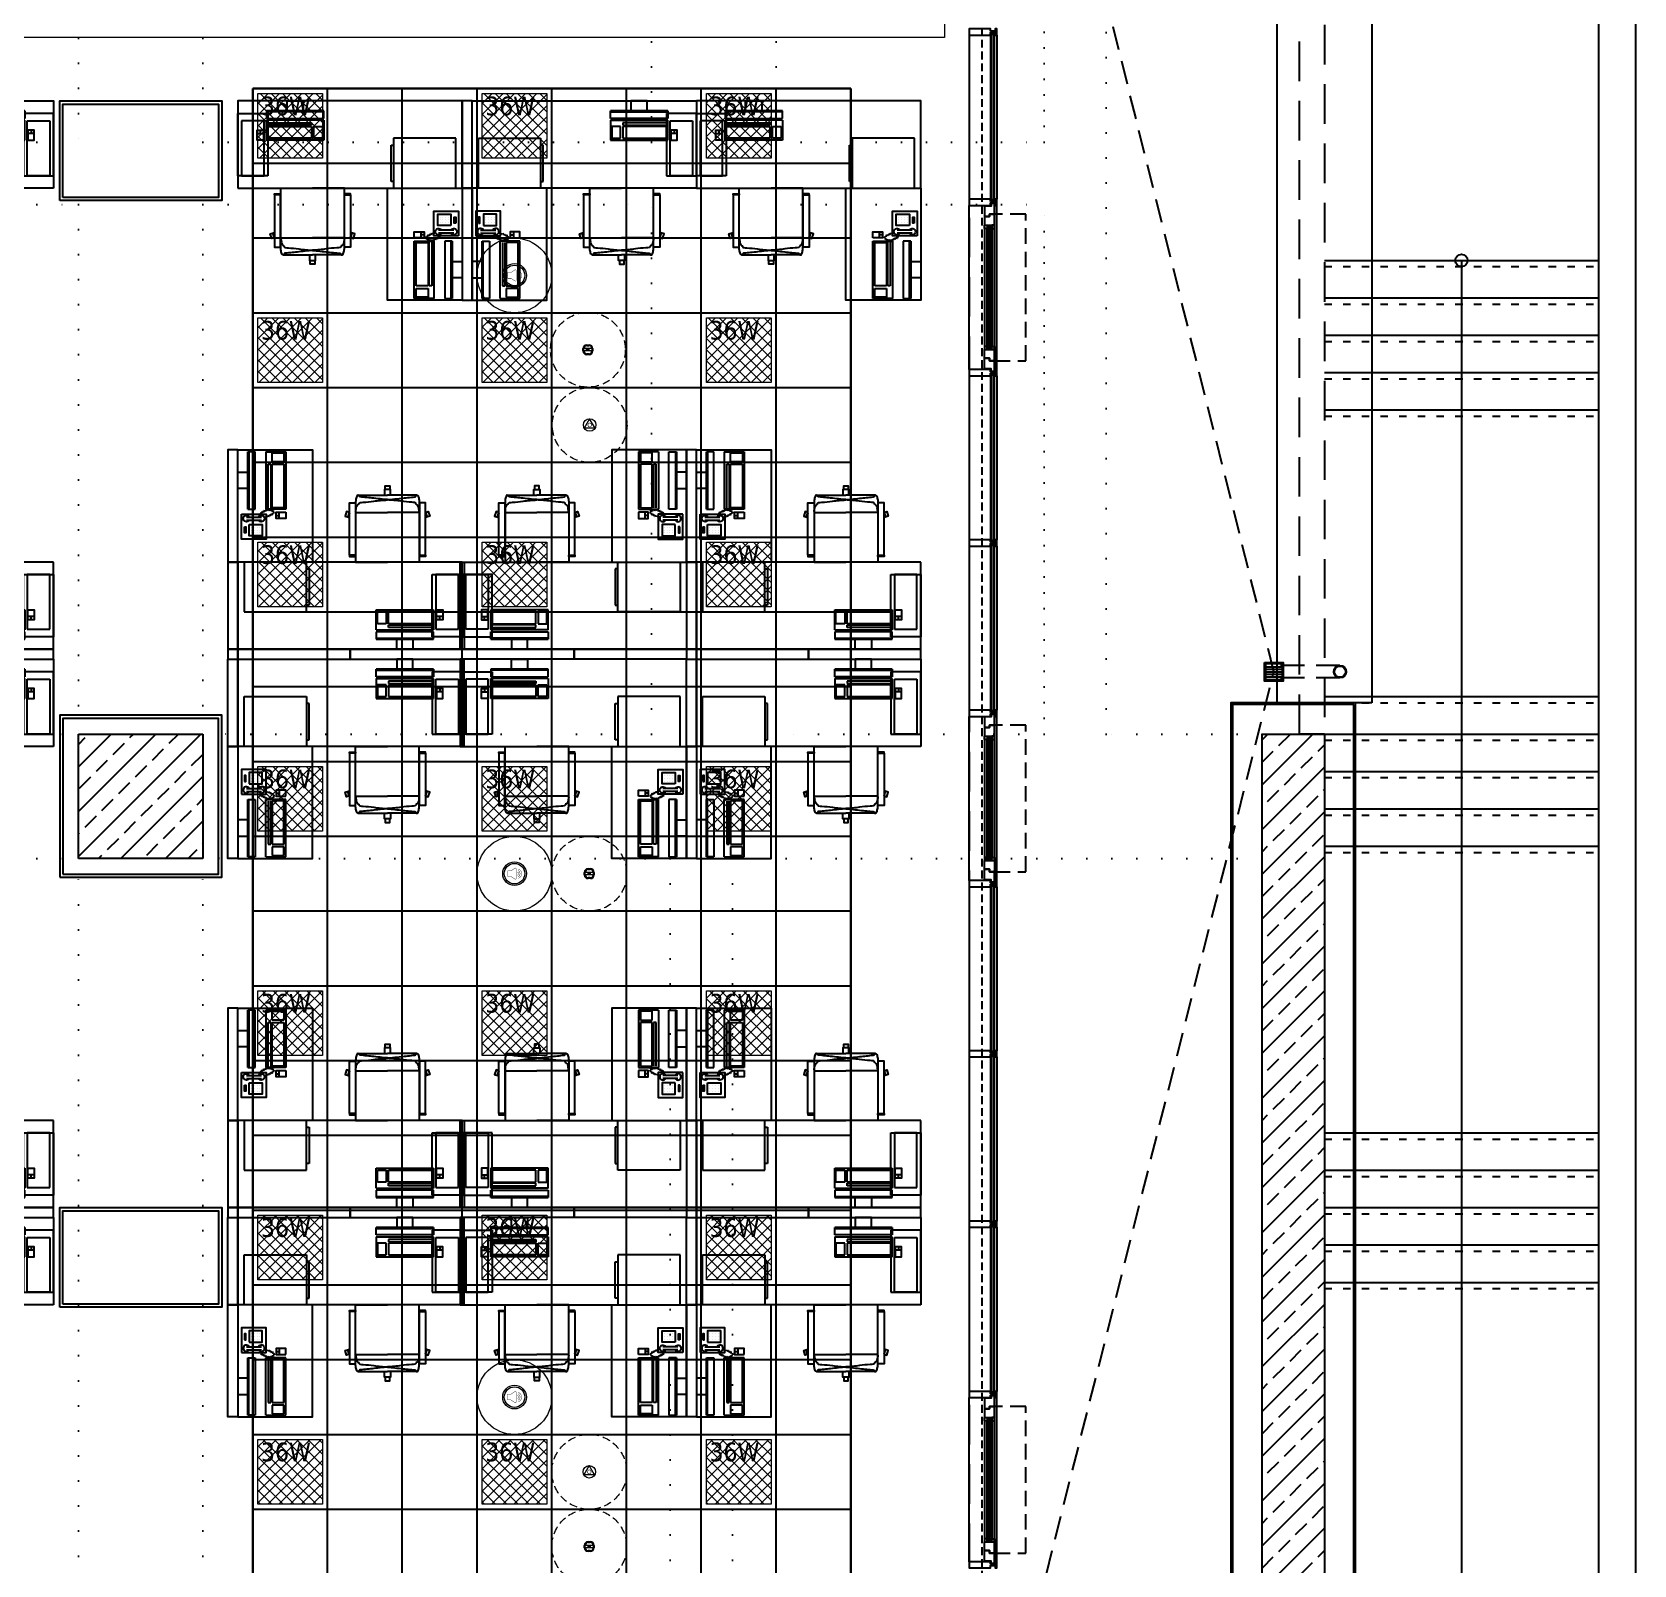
# Model space of a CAD drawing. Header units: centimetres. Extents: x 405564 to 502064, y 46284 to 60634.
# Drawn here: x 464713 to 465998, y 52866 to 54096 of the extents above; entities that cross this region are included whole.
import ezdxf
from ezdxf.enums import TextEntityAlignment as Align
from ezdxf.xclip import XClip

# ---------------------------------------------------------------- set-up
doc = ezdxf.new("R2010")
doc.units = ezdxf.units.CM
doc.header["$XCLIPFRAME"] = 0
for name, pattern in [('( Hidden )', [0.375, 0.25, -0.125]), ('ACAD_ISO03W100', [30, 12, -18]), ('ACAD_ISO07W100', [3, 0, -3]), ('DOT', [0.25, 0, -0.25]), ('HIDDEN', [9.525, 6.35, -3.175])]:
    doc.linetypes.add(name, pattern=pattern)
doc.layers.get('0').update_dxf_attribs({"color": 8, "lineweight": 9})
for name, color, linetype in [('0-KRCN-ASMATAVAN-130426', 8, 'Continuous'), ('AS_DOS_TERAS_UST', 8, 'ACAD_ISO07W100'), ('AS_DUV_ALCIPAN_YANGINA-SUYA DAYANIMLI', 8, 'Continuous'), ('AS_DUV_CIMENTO ESASLI PANEL CEPHE KAPLAMASI', 8, 'Continuous'), ('AS_GOR', 8, 'Continuous'), ('AS_GOR_UZAK2', 8, 'Continuous'), ('AS_MER', 8, 'Continuous'), ('AS_MER_HIDDEN', 8, 'HIDDEN'), ('AS_PRFL_ALU', 8, 'Continuous'), ('AS_PRFL_CAM', 8, 'Continuous'), ('AS_SMB_OK', 8, 'Continuous'), ('AS_TA_BETONARME', 5, 'Continuous'), ('AS_TA_HIDDEN', 8, 'HIDDEN'), ('AS_TA_TARAMA', 8, 'Continuous'), ('AS_TEFR_AKS', 8, 'Continuous'), ('AS_TEFR_MOB', 8, 'Continuous'), ('AS_TES_SUZGEC', 171, 'Continuous')]:
    doc.layers.add(name, color=color, linetype=linetype)
doc.layers.add('0-KRCN-AYDINLATMA-130426', color=8, linetype='Continuous', lineweight=9)
doc.layers.add('0-KRCN-MİMARİ-220526', color=8, linetype='Continuous', lineweight=9)
doc.styles.add('2', font='arial.ttf', dxfattribs={"width": 0.9, "height": 200})
doc.styles.add('TAHOMA', font='tahoma.ttf')

# ---------------------------------------------------------------- blocks, each defined once
blk = doc.blocks.new('ABB 6131-21-24-500')
at = {"layer": '0-KRCN-AYDINLATMA-130426'}
for p, q in [((-4, -1), (-4, 1)), ((3.2, 1), (-3.2, 1)), ((-3.2, -0.8), (-3.2, 0.8)), ((-1, 4), (1, 4)), ((-1, -0.9), (-1, 1)), ((-0.8, 3.2), (0.8, 3.2)), ((1, -0.9), (1, 1)), ((3.2, 0.8), (3.2, -0.8)), ((4, 1), (4, -1)), ((3.2, -0.9), (-3.2, -0.9)), ((1, -4), (-1, -4)), ((0.8, -3.2), (-0.8, -3.2))]:
    blk.add_line(p, q, dxfattribs=at)
at = {"layer": '0-KRCN-AYDINLATMA-130426', "linetype": 'HIDDEN'}
blk.add_circle((0, 0), 30, dxfattribs=at)
at = {"layer": '0-KRCN-AYDINLATMA-130426'}
for centre, radius in [((-0.5, 0), 0.0887), ((0, 0), 0.16), ((0.5, 0), 0.0887)]:
    blk.add_circle(centre, radius, dxfattribs=at)
for centre, radius, start, end in [((-1, 1), 3, 90, 180), ((-0.8, 0.8), 2.4, 90, 180), ((0.8, 0.8), 2.4, 0, 90), ((1, 1), 3, 0, 90), ((-1, -1), 3, 180, 270), ((-0.8, -0.8), 2.4, 180, 270), ((0.8, -0.8), 2.4, 270, 0), ((1, -1), 3, 270, 0)]:
    blk.add_arc(centre, radius, start, end, dxfattribs=at)
blk = doc.blocks.new('ABB 6131-31-24-500')
at = {"layer": '0-KRCN-AYDINLATMA-130426'}
for p, q in [((-4, -1), (-4, 1)), ((3.2, 1), (-3.2, 1)), ((-3.2, -0.8), (-3.2, 0.8)), ((-1, 4), (1, 4)), ((-1, -0.9), (-1, 1)), ((-0.8, 3.2), (0.8, 3.2)), ((1, -0.9), (1, 1)), ((3.2, 0.8), (3.2, -0.8)), ((4, 1), (4, -1)), ((3.2, -0.9), (-3.2, -0.9)), ((1, -4), (-1, -4)), ((0.8, -3.2), (-0.8, -3.2))]:
    blk.add_line(p, q, dxfattribs=at)
at = {"layer": '0-KRCN-AYDINLATMA-130426', "linetype": 'HIDDEN'}
blk.add_circle((0, 0), 30, dxfattribs=at)
at = {"layer": '0-KRCN-AYDINLATMA-130426'}
for centre, radius in [((-0.5, 0), 0.089), ((0, 0), 0.16), ((0.5, 0), 0.089)]:
    blk.add_circle(centre, radius, dxfattribs=at)
for centre, radius, start, end in [((-1, 1), 3.01, 90, 180), ((-0.8, 0.8), 2.41, 90, 180), ((0.8, 0.8), 2.41, 0, 90), ((1, 1), 3.01, 0, 90), ((-1, -1), 3.01, 180, 270), ((-0.8, -0.8), 2.41, 180, 270), ((0.8, -0.8), 2.41, 270, 0), ((1, -1), 3.01, 270, 0)]:
    blk.add_arc(centre, radius, start, end, dxfattribs=at)
blk = doc.blocks.new('AST-OD-OD')
at = {"layer": '0-KRCN-AYDINLATMA-130426'}
for p, q in [((0.3, 5), (-4, -2.5)), ((4.6, -2.5), (0.3, 5)), ((4.6, -2.5), (-4, -2.5))]:
    blk.add_line(p, q, dxfattribs=at)
at = {"layer": '0-KRCN-AYDINLATMA-130426', "linetype": 'HIDDEN'}
blk.add_circle((0.3, 0), 30, dxfattribs=at)
at = {"layer": '0-KRCN-AYDINLATMA-130426'}
blk.add_circle((0.3, 0), 5, dxfattribs=at)
at = {"layer": '0-KRCN-AYDINLATMA-130426', "style": '2'}
blk.add_text('O', height=3.43, dxfattribs=at).set_placement((0.3, 0), align=Align.MIDDLE)
blk = doc.blocks.new('ASMA TAVA TİPİ HOPARLÖR')
at = {"layer": '0-KRCN-AYDINLATMA-130426', "const_width": 0.317}
blk.add_lwpolyline([(0.3, -4.4, 0.598176), (1.3, -3.9), (1.3, 3.9, 0.598176), (0.3, 4.4), (-2.7, 2.4, -0.147433), (-3, 2.3), (-5.1, 2.3, 0.414214), (-5.7, 1.7), (-5.7, -1.7, 0.414214), (-5.1, -2.3), (-3, -2.3, -0.147433), (-2.7, -2.4)], format="xyb", close=True, dxfattribs=at)
for points in [[(2.4, 1.3, -0.601398), (2.4, -1.3)], [(2.8, 2.5, -0.658812), (2.8, -2.5)], [(3.2, 3.7, -0.680488), (3.2, -3.7)]]:
    blk.add_lwpolyline(points, format="xyb", dxfattribs=at)
at = {"layer": '0-KRCN-AYDINLATMA-130426'}
blk.add_circle((0, 0), 30, dxfattribs=at)
at = {"layer": '0-KRCN-AYDINLATMA-130426', "ltscale": 0.1}
for radius in [9.5, 8.23]:
    blk.add_circle((0, 0), radius, dxfattribs=at)
blk = doc.blocks.new('36W 60x60 cm  SIVA ALTI LED ARMATÜR')
at = {"layer": '0-KRCN-AYDINLATMA-130426'}
h = blk.add_hatch(dxfattribs=at)
h.set_pattern_fill('ANSI37', color=256, scale=2)
h.paths.add_polyline_path([(-26, 26), (26, 26), (26, -26), (-26, -26)])
for points in [[(-30, 30), (30, 30), (30, -30), (-30, -30)], [(-26, 26), (26, 26), (26, -26), (-26, -26)]]:
    blk.add_lwpolyline(points, close=True, dxfattribs=at)
at = {"layer": '0-KRCN-AYDINLATMA-130426', "insert": (-23.5, 23.5), "char_height": 15, "attachment_point": 1, "style": 'TAHOMA'}
blk.add_mtext_dynamic_manual_height_columns('{\\fTahoma|b0|i0|c162|p34;36W}', width=52.946, gutter_width=1.25, heights=[0], dxfattribs=at)
blk = doc.blocks.new('G$C27E741DA')
at = {"layer": '0-KRCN-AYDINLATMA-130426'}
blk.add_lwpolyline([(24905.7, 6972.5), (27380.7, 6972.5), (27380.7, 6957.5), (24905.7, 6957.5)], close=True, dxfattribs=at)
for name, p in [('36W 60x60 cm  SIVA ALTI LED ARMATÜR', (26855.7, 6886.5)), ('36W 60x60 cm  SIVA ALTI LED ARMATÜR', (27035.7, 6886.5)), ('36W 60x60 cm  SIVA ALTI LED ARMATÜR', (27215.7, 6886.5)), ('ASMA TAVA TİPİ HOPARLÖR', (27035.7, 6766.5)), ('ABB 6131-31-24-500', (27094.6, 6706.9)), ('36W 60x60 cm  SIVA ALTI LED ARMATÜR', (26855.7, 6706.5)), ('36W 60x60 cm  SIVA ALTI LED ARMATÜR', (27035.7, 6706.5)), ('36W 60x60 cm  SIVA ALTI LED ARMATÜR', (27215.7, 6706.5)), ('AST-OD-OD', (27095.7, 6646.5)), ('36W 60x60 cm  SIVA ALTI LED ARMATÜR', (26855.7, 6526.5)), ('36W 60x60 cm  SIVA ALTI LED ARMATÜR', (27035.7, 6526.5)), ('36W 60x60 cm  SIVA ALTI LED ARMATÜR', (27215.7, 6526.5)), ('36W 60x60 cm  SIVA ALTI LED ARMATÜR', (26855.7, 6346.5)), ('36W 60x60 cm  SIVA ALTI LED ARMATÜR', (27035.7, 6346.5)), ('36W 60x60 cm  SIVA ALTI LED ARMATÜR', (27215.7, 6346.5)), ('ASMA TAVA TİPİ HOPARLÖR', (27035.7, 6286.5)), ('ABB 6131-21-24-500', (27095.7, 6286.5)), ('36W 60x60 cm  SIVA ALTI LED ARMATÜR', (26855.7, 6166.5)), ('36W 60x60 cm  SIVA ALTI LED ARMATÜR', (27035.7, 6166.5)), ('36W 60x60 cm  SIVA ALTI LED ARMATÜR', (27215.7, 6166.5)), ('36W 60x60 cm  SIVA ALTI LED ARMATÜR', (26855.7, 5986.5)), ('36W 60x60 cm  SIVA ALTI LED ARMATÜR', (27035.7, 5986.5)), ('36W 60x60 cm  SIVA ALTI LED ARMATÜR', (27215.7, 5986.5)), ('ASMA TAVA TİPİ HOPARLÖR', (27035.7, 5866.5)), ('36W 60x60 cm  SIVA ALTI LED ARMATÜR', (26855.7, 5806.5)), ('36W 60x60 cm  SIVA ALTI LED ARMATÜR', (27035.7, 5806.5)), ('AST-OD-OD', (27095.4, 5806.5)), ('36W 60x60 cm  SIVA ALTI LED ARMATÜR', (27215.7, 5806.5)), ('ABB 6131-21-24-500', (27095.7, 5746.5))]:
    blk.add_blockref(name, p, dxfattribs=at)
blk = doc.blocks.new('OPK-site-surrounding-R01')
at = {"layer": 'AS_GOR'}
blk.add_lwpolyline([(22800, -4655), (22800, -2005), (22770, -2005), (22770, -4655)], close=True, dxfattribs=at)
at = {"layer": 'AS_MER', "ltscale": 0.5}
for points in [[(22550, -2870), (22770, -2870)], [(22550, -2900), (22770, -2900)], [(22550, -2930), (22770, -2930)], [(22550, -2960), (22770, -2960)], [(22550, -2990), (22770, -2990)], [(22550, -3220), (22770, -3220)], [(22550, -3250), (22770, -3250)], [(22550, -3280), (22770, -3280)], [(22550, -3310), (22770, -3310)], [(22550, -3340), (22770, -3340)], [(22550, -3570), (22770, -3570)], [(22550, -3600), (22770, -3600)], [(22550, -3630), (22770, -3630)], [(22550, -3660), (22770, -3660)], [(22550, -3690), (22770, -3690)]]:
    blk.add_lwpolyline(points, dxfattribs=at)
at = {"layer": 'AS_MER_HIDDEN', "linetype": 'ACAD_ISO03W100', "ltscale": 0.5}
for points in [[(22550, -2875), (22770, -2875)], [(22550, -2905), (22770, -2905)], [(22550, -2935), (22770, -2935)], [(22550, -2965), (22770, -2965)], [(22550, -2995), (22770, -2995)], [(22550, -3225), (22770, -3225)], [(22550, -3255), (22770, -3255)], [(22550, -3285), (22770, -3285)], [(22550, -3315), (22770, -3315)], [(22550, -3345), (22770, -3345)], [(22550, -3575), (22770, -3575)], [(22550, -3605), (22770, -3605)], [(22550, -3635), (22770, -3635)], [(22550, -3665), (22770, -3665)], [(22550, -3695), (22770, -3695)]]:
    blk.add_lwpolyline(points, dxfattribs=at)
at = {"layer": 'AS_SMB_OK'}
blk.add_lwpolyline([(22660, -2870), (22660, -4383)], dxfattribs=at)
blk.add_circle((22660, -2870), 5, dxfattribs=at)
blk = doc.blocks.new('catı yagmur inis tip')
at = {"linetype": 'ByBlock'}
for radius in [5, 4.5]:
    blk.add_circle((0, 0), radius, dxfattribs=at)
blk = doc.blocks.new('catı suzgec tip')
for p, q in [((-6.5, 6.5), (6.5, 6.5)), ((-6.5, -6.5), (-6.5, 6.5)), ((-6.5, 4), (6.5, 4)), ((-6.5, 2), (6.5, 2)), ((-6.5, 0), (6.5, 0)), ((6.5, 6.5), (6.5, -6.5)), ((-6.5, -2), (6.5, -2)), ((-6.5, -4), (6.5, -4)), ((6.5, -6.5), (-6.5, -6.5))]:
    blk.add_line(p, q)
blk.add_lwpolyline([(-7.5, 7.5), (7.5, 7.5), (7.5, -7.5), (-7.5, -7.5)], close=True)
blk = doc.blocks.new('SNDLY')
at = {"color": 0, "linetype": 'ByBlock', "ltscale": 25}
for points in [[(33.8, 50.1, -0.048176), (32.1, 50.1, -0.000623), (29.6, 50.4, -0.003131), (22.9, 51.1, 0.007334), (11.9, 52.3, -0.309457), (11, 53, 0.002444), (10.9, 53.4, 0.476314), (10.7, 53.5, 0.375136), (9.5, 53.3, 0.082453), (9.2, 52.7, 0.046929), (8.7, 51.2, 0.002381), (8.4, 49.6, 0.007794), (8.3, 48.5), (8.3, 40.4, -0.011445), (8.8, 43.4, -0.082784), (9.6, 45.4, -0.150147), (10.8, 46.4, 0.242317), (10.9, 46.6, -0.036292), (11, 46.9, -0.114957), (11.3, 47.4, -0.16132), (11.9, 47.7, -0.020506), (14.4, 47.9, 0.024793), (22.9, 48.8, -0.030903), (33.8, 49.8, -1.030607)], [(33.8, 50.1, 0.048176), (35.6, 50.1, 0.000623), (38.1, 50.4, 0.003131), (44.8, 51.1, -0.007334), (55.8, 52.3, 0.309457), (56.7, 53, -0.002444), (56.8, 53.4, -0.476314), (57, 53.5, -0.375136), (58.2, 53.3, -0.082453), (58.5, 52.7, -0.046929), (59, 51.2, -0.002381), (59.3, 49.6, -0.007794), (59.4, 48.5), (59.4, 40.4, 0.011445), (58.9, 43.4, 0.082784), (58.1, 45.4, 0.150147), (56.9, 46.4, -0.242317), (56.8, 46.6, 0.036292), (56.7, 46.9, 0.114957), (56.4, 47.4, 0.16132), (55.8, 47.7, 0.020506), (53.3, 47.9, -0.024793), (44.8, 48.8, 0.030903), (33.8, 49.8, 1.030607)]]:
    blk.add_lwpolyline(points, format="xyb", dxfattribs=at)
for points in [[(10.2, 53.6), (33.8, 53.6)], [(36.2, 53.6), (36.2, 58.1), (31.4, 58.1), (31.4, 53.6)], [(32, 58.1), (32, 61.1), (35.7, 61.1), (35.7, 58.1)], [(57.5, 53.6), (33.8, 53.6)], [(3.3, 39.7), (1.1, 40.4), (-0.1, 36.8), (3.3, 35.7)], [(3.1, 39.7), (2, 36.1)], [(3.3, 39.5), (2.1, 36.1)], [(8.3, 40.4), (8.3, 0), (33.8, 0)], [(8.3, 39.8), (33.8, 39.8)], [(59.4, 40.4), (59.4, 0), (33.8, 0)], [(59.4, 39.8), (33.8, 39.8)], [(64.4, 39.7), (66.6, 40.4), (67.8, 36.8), (64.4, 35.7)], [(64.4, 39.5), (65.5, 36.1)], [(64.5, 39.7), (65.7, 36.1)], [(3.3, 5.5), (3.3, 4.5), (8.2, 4.5), (8.2, 5.5)], [(64.4, 5.5), (64.4, 4.5), (59.5, 4.5), (59.5, 5.5)]]:
    blk.add_lwpolyline(points, dxfattribs=at)
for points in [[(8.2, 5.5), (3.3, 5.5), (3.3, 47.5), (8.2, 47.5)], [(59.5, 5.5), (64.4, 5.5), (64.4, 47.5), (59.5, 47.5)]]:
    blk.add_lwpolyline(points, close=True, dxfattribs=at)
blk = doc.blocks.new('ÇM180160')
at = {"color": 251, "linetype": 'ByBlock', "ltscale": 25, "true_color": 0x636466}
for p, q in [((-22.4, 158.5), (-38.4, 158.5)), ((-38.4, 158.5), (-38.4, 112.5)), ((-36.9, 157.5), (-36.9, 150.5)), ((-27.4, 157.5), (-36.9, 157.5)), ((-27.4, 150.5), (-27.4, 157.5)), ((-22.4, 158.5), (-22.4, 112.5)), ((-14, 158.5), (-8, 158.5)), ((-14, 112.5), (-14, 158.5)), ((-8.9, 158.5), (-8.9, 112.5)), ((-8, 112.5), (-8, 158.5)), ((-8, 158.5), (-8, 112.5)), ((-36.9, 150.5), (-27.4, 150.5)), ((-27.4, 148.5), (-36.9, 148.5)), ((-36.9, 148.5), (-36.9, 113.5)), ((-27.4, 113.5), (-27.4, 148.5)), ((-24.4, 148.5), (-26.4, 148.5)), ((-26.4, 148.5), (-26.4, 113.5)), ((-24.4, 113.5), (-24.4, 148.5)), ((-38.4, 112.5), (-22.4, 112.5)), ((-36.9, 113.5), (-27.4, 113.5)), ((-33.2, 105), (-33.2, 110)), ((-30.6, 107.4), (-33.2, 107.4)), ((-28.7, 108.9), (-29.2, 110.4)), ((-28, 110.1), (-28.5, 111.5)), ((-27.5, 107.6), (-28, 109.1)), ((-27, 110.6), (-27.5, 112)), ((-26.5, 107.2), (-27, 108.6)), ((-26.1, 111.1), (-26.5, 112.5)), ((-25.6, 106.7), (-26.1, 108.1)), ((-25.1, 111.1), (-25.6, 112.5)), ((-24.6, 106.2), (-25.1, 107.6)), ((-24.1, 111.1), (-24.6, 112.5)), ((-21.3, 105.8), (-24.1, 106.7)), ((-23.1, 111.1), (-23.6, 112.5)), ((-22.2, 110.6), (-22.6, 112)), ((-21.2, 110.1), (-21.7, 111.5)), ((-20.2, 109.6), (-20.7, 111.1)), ((-19.2, 109.1), (-19.7, 110.6)), ((-6.8, 106.1), (-18.9, 106.1)), ((-6.8, 103.7), (-18.9, 103.7)), ((-18.3, 108.6), (-18.7, 110.1)), ((-8, 112.5), (-14, 112.5)), ((-17.7, 97.8), (-17.7, 97.8)), ((-17.7, 95.5), (-17.7, 95.5)), ((-17.7, 93.3), (-17.7, 93.3)), ((-15.5, 97.8), (-15.5, 97.8)), ((-15.5, 95.5), (-15.5, 95.5)), ((-15.5, 93.3), (-15.5, 93.3)), ((-13.2, 97.8), (-13.2, 97.8)), ((-13.2, 95.5), (-13.2, 95.5)), ((-13.2, 93.3), (-13.2, 93.3)), ((-10.9, 97.8), (-10.9, 97.8)), ((-10.9, 95.5), (-10.9, 95.5)), ((-10.9, 93.3), (-10.9, 93.3)), ((-164.5, 26.2), (-159.5, 26.2)), ((-162.1, 23.6), (-162.1, 26.2)), ((-157, 31.5), (-157, 15.5)), ((-111, 31.5), (-157, 31.5)), ((-156, 30), (-156, 20.5)), ((-121, 30), (-156, 30)), ((-121, 20.5), (-121, 30)), ((-112, 30), (-119, 30)), ((-119, 30), (-119, 20.5)), ((-112, 20.5), (-112, 30)), ((-111, 15.5), (-111, 31.5)), ((-111, 15.5), (-157, 15.5)), ((-157, 8), (-157, 14)), ((-157, 14), (-111, 14)), ((-156, 20.5), (-121, 20.5)), ((-121, 19.5), (-156, 19.5)), ((-156, 17.5), (-121, 17.5)), ((-121, 17.5), (-121, 19.5)), ((-119, 20.5), (-112, 20.5)), ((-111, 14), (-111, 8)), ((-111, 8.9), (-157, 8.9)), ((-157, 8), (-111, 8)), ((-111, 8), (-157, 8))]:
    blk.add_line(p, q, dxfattribs=at)
at = {"color": 0, "linetype": 'ByBlock', "ltscale": 25}
for points in [[(-60, 70), (0, 70), (0, 160), (-60, 160)], [(-180, 70), (0, 70), (0, 0), (-180, 0)]]:
    blk.add_lwpolyline(points, close=True, dxfattribs=at)
at = {"color": 251, "linetype": 'ByBlock', "ltscale": 25, "true_color": 0x636466}
for points in [[(-8, 129), (0, 129), (0, 142), (-8, 142)], [(-38.4, 110), (-38.4, 105), (-30.6, 105), (-30.6, 110)], [(-2.9, 108.4), (-22.7, 108.4), (-22.7, 88.4), (-2.9, 88.4)], [(-9, 100.1), (-19.6, 100.1), (-19.6, 91), (-9, 91)], [(-5.2, 98.2), (-6.3, 98.2), (-6.3, 93.3), (-5.2, 93.3)], [(-159.5, 31.5), (-164.5, 31.5), (-164.5, 23.6), (-159.5, 23.6)], [(-140.5, 8), (-140.5, 0), (-127.5, 0), (-127.5, 8)]]:
    blk.add_lwpolyline(points, close=True, dxfattribs=at)
at = {"linetype": 'HIDDEN', "ltscale": 25}
for points in [[(-55, 64.6), (-57.1, 64.6), (-57.1, 35.4), (-55, 35.4)], [(-55, 70), (-5, 70), (-5, 30), (-55, 30), (-55, 70)]]:
    blk.add_lwpolyline(points, dxfattribs=at)
blk.add_lwpolyline([(-156, 60), (-180, 60), (-180, 10), (-156, 10)], close=True, dxfattribs=at)
at = {"color": 251, "linetype": 'HIDDEN', "ltscale": 25, "true_color": 0x636466}
blk.add_lwpolyline([(-177, 60), (-159, 60), (-159, 16), (-177, 16)], close=True, dxfattribs=at)
at = {"color": 251, "linetype": 'ByBlock', "ltscale": 25, "true_color": 0x636466}
for centre, start, end in [((-18.9, 104.9), 28.4915, 331.5085), ((-6.8, 104.9), 208.4915, 151.5085)]:
    blk.add_arc(centre, 2.55, start, end, dxfattribs=at)
at = {"color": 0, "linetype": 'ByBlock', "ltscale": 25, "xscale": -1}
blk.add_blockref('SNDLY', (-86.2, 70), dxfattribs=at)
blk = doc.blocks.new('*U364')
for points in [[(178.5, 0), (178.5, 70), (181.5, 70), (181.5, 0)], [(178.5, -8), (178.5, -78), (181.5, -78), (181.5, -8)]]:
    blk.add_lwpolyline(points, close=True)
at = {"layer": 'AS_TEFR_AKS'}
for points in [[(-8, 70), (0, 70), (0, 160), (-8, 160)], [(360, 70), (368, 70), (368, 160), (360, 160)], [(-8, 0), (0, 0), (0, 70), (-8, 70)], [(360, 0), (368, 0), (368, 70), (360, 70)], [(0, 0), (-8, 0), (-8, -8), (0, -8)], [(0, -8), (90, -8), (90, 0), (0, 0)], [(90, -8), (180, -8), (180, 0), (90, 0)], [(270, -8), (180, -8), (180, 0), (270, 0)], [(360, -8), (270, -8), (270, 0), (360, 0)], [(368, 0), (360, 0), (360, -8), (368, -8)], [(-8, -8), (0, -8), (0, -78), (-8, -78)], [(360, -8), (368, -8), (368, -78), (360, -78)], [(-8, -78), (0, -78), (0, -168), (-8, -168)], [(360, -78), (368, -78), (368, -168), (360, -168)]]:
    blk.add_lwpolyline(points, close=True, dxfattribs=at)
at = {"xscale": -1}
blk.add_blockref('ÇM180160', (0, 0), dxfattribs=at)
blk.add_blockref('ÇM180160', (360, 0))
at = {"rotation": 180}
blk.add_blockref('ÇM180160', (0, -8), dxfattribs=at)
at = {"xscale": -1, "rotation": 180}
blk.add_blockref('ÇM180160', (360, -8), dxfattribs=at)
blk = doc.blocks.new('*U365')
at = {"layer": 'AS_TEFR_AKS'}
for points in [[(-98, -8), (-188, -8), (-188, 0), (-98, 0)], [(-8, -8), (-98, -8), (-98, 0), (-8, 0)]]:
    blk.add_lwpolyline(points, close=True, dxfattribs=at)
blk.add_blockref('ÇM180160', (-8, 0))
at = {"xscale": -1, "rotation": 180}
blk.add_blockref('ÇM180160', (-8, -8), dxfattribs=at)
blk = doc.blocks.new('*U366')
at = {"layer": 'AS_TEFR_AKS'}
for points in [[(-8, 70), (0, 70), (0, 160), (-8, 160)], [(-8, 0), (0, 0), (0, 70), (-8, 70)]]:
    blk.add_lwpolyline(points, close=True, dxfattribs=at)
blk.add_blockref('ÇM180160', (-8, 0))
at = {"xscale": -1}
blk.add_blockref('ÇM180160', (0, 0), dxfattribs=at)
blk = doc.blocks.new('*U367')
blk.add_blockref('ÇM180160', (-8, 0))
blk = doc.blocks.new('A$C6A10300A')
at = {"layer": 'AS_TA_TARAMA'}
h = blk.add_hatch(dxfattribs=at)
h.set_pattern_fill('ANSI33', color=256, scale=4, angle=180)
h.set_pattern_definition([(225, (17560.68, -7819.299), (17.96051, -17.96051), []), (225, (17542.72, -7819.299), (17.96051, -17.96051), [12.7, -6.35])])
h.paths.add_polyline_path([(26685.68, -7201.45), (26685.68, -7101.45), (26785.68, -7101.45), (26785.68, -7201.45)], flags=17)
h = blk.add_hatch(dxfattribs=at)
h.set_pattern_fill('ANSI33', color=256, scale=4, angle=180)
h.set_pattern_definition([(225, (27660.68, -7951.454), (17.9605, -17.9605), []), (225, (27642.72, -7951.454), (17.9605, -17.9605), [12.7, -6.35])])
h.paths.add_polyline_path([(27685.68, -7101.45), (27635.68, -7101.45), (27635.68, -8276.45), (27685.68, -8276.45)])
at = {"layer": 'AS_DOS_TERAS_UST', "linetype": 'DOT', "ltscale": 80}
for p, q in [((27245.68, -6626.45), (27245.68, -6151.45)), ((27510.68, -7101.45), (27510.68, -6151.45)), ((26685.68, -6201.45), (26685.68, -6626.45)), ((26785.68, -6201.45), (26785.68, -6626.45)), ((27145.68, -6626.45), (27145.68, -6201.45)), ((26310.68, -6626.45), (26685.68, -6626.45)), ((26785.68, -6626.45), (27145.68, -6626.45)), ((27245.68, -6626.45), (27460.68, -6626.45)), ((26310.68, -6676.45), (26685.68, -6676.45)), ((26685.68, -6676.45), (26685.68, -7101.45)), ((26785.68, -6676.45), (26785.68, -7101.45)), ((26785.68, -6676.45), (27145.68, -6676.45)), ((27145.68, -7101.45), (27145.68, -6676.45)), ((27245.68, -7101.45), (27245.68, -6676.45)), ((27245.68, -6676.45), (27460.68, -6676.45)), ((26310.68, -7101.45), (26685.68, -7101.45)), ((27145.68, -7101.45), (26785.68, -7101.45)), ((27460.68, -7101.45), (27245.68, -7101.45)), ((27635.68, -7101.45), (27510.68, -7101.45)), ((26310.68, -7201.45), (26685.68, -7201.45)), ((26685.68, -7841.45), (26685.68, -7201.45)), ((26785.68, -7841.45), (26785.68, -7201.45)), ((27160.68, -7201.45), (26785.68, -7201.45)), ((27160.68, -7201.45), (27160.68, -7841.45)), ((27210.68, -7201.45), (27210.68, -7841.45)), ((27635.68, -7201.45), (27210.68, -7201.45))]:
    blk.add_line(p, q, dxfattribs=at)
at = {"layer": 'AS_DOS_TERAS_UST', "linetype": 'DOT', "ltscale": 50}
for points in [[(27460.68, -6626.45), (27460.68, -6151.45)], [(27460.68, -7101.45), (27460.68, -6676.45)]]:
    blk.add_lwpolyline(points, dxfattribs=at)
at = {"layer": 'AS_DUV_ALCIPAN_YANGINA-SUYA DAYANIMLI'}
for points in [[(26670.68, -6673.45), (26670.68, -6593.45), (26800.68, -6593.45), (26800.68, -6673.45)], [(26673.18, -6670.95), (26673.18, -6595.95), (26798.18, -6595.95), (26798.18, -6670.95)], [(26670.68, -7216.45), (26800.68, -7216.45), (26800.68, -7086.45), (26670.68, -7086.45)], [(26673.18, -7213.95), (26798.18, -7213.95), (26798.18, -7088.95), (26673.18, -7088.95)], [(26670.68, -7561.45), (26670.68, -7481.45), (26800.68, -7481.45), (26800.68, -7561.45)], [(26673.18, -7558.95), (26673.18, -7483.95), (26798.18, -7483.95), (26798.18, -7558.95)]]:
    blk.add_lwpolyline(points, close=True, dxfattribs=at)
at = {"layer": 'AS_DUV_CIMENTO ESASLI PANEL CEPHE KAPLAMASI'}
for points in [[(27710.68, -7076.45), (27610.68, -7076.45), (27610.68, -8826.45), (27710.68, -8826.45)], [(27709.43, -7077.7), (27611.93, -7077.7), (27611.93, -8825.2), (27709.43, -8825.2)]]:
    blk.add_lwpolyline(points, close=True, dxfattribs=at)
at = {"layer": 'AS_GOR_UZAK2'}
blk.add_lwpolyline([(27723.68, -7076.45), (27647.68, -7076.45), (27647.68, -6176.45), (27723.68, -6176.45)], close=True, dxfattribs=at)
for points in [[(27400.68, -6540.62), (27400.68, -6672.29)], [(27417.68, -6540.62), (27417.68, -6672.29)], [(27422.68, -6540.62), (27422.68, -6672.29)], [(27400.68, -6808.95), (27400.68, -6677.29)], [(27422.68, -6808.95), (27422.68, -6677.29)], [(27400.68, -6813.95), (27400.68, -6945.62)], [(27417.68, -6813.95), (27417.68, -6945.62)], [(27422.68, -6813.95), (27422.68, -6945.62)], [(27400.68, -6950.62), (27400.68, -7082.29)], [(27417.68, -6950.62), (27417.68, -7082.29)], [(27422.68, -6950.62), (27422.68, -7082.29)], [(27400.68, -7218.95), (27400.68, -7087.29)], [(27422.68, -7218.95), (27422.68, -7087.29)], [(27400.68, -7223.95), (27400.68, -7355.62)], [(27417.68, -7223.95), (27417.68, -7355.62)], [(27422.68, -7223.95), (27422.68, -7355.62)], [(27400.68, -7360.62), (27400.68, -7492.29)], [(27417.68, -7360.62), (27417.68, -7492.29)], [(27422.68, -7360.62), (27422.68, -7492.29)], [(27400.68, -7497.29), (27400.68, -7628.95)], [(27417.68, -7497.29), (27417.68, -7628.95)], [(27422.68, -7497.29), (27422.68, -7628.95)], [(27400.68, -7765.62), (27400.68, -7633.95)], [(27422.68, -7765.62), (27422.68, -7633.95)]]:
    blk.add_lwpolyline(points, dxfattribs=at)
at = {"layer": 'AS_GOR_UZAK2', "linetype": '( Hidden )', "ltscale": 50}
for points in [[(27420.98, -6801.95), (27445.98, -6801.95), (27445.98, -6684.29), (27420.98, -6684.29)], [(27420.98, -7211.95), (27445.98, -7211.95), (27445.98, -7094.29), (27420.98, -7094.29)], [(27420.98, -7758.62), (27445.98, -7758.62), (27445.98, -7640.95), (27420.98, -7640.95)]]:
    blk.add_lwpolyline(points, dxfattribs=at)
at = {"layer": 'AS_PRFL_ALU', "linetype": 'HIDDEN'}
blk.add_lwpolyline([(27155.68, -6151.45), (27155.68, -6201.45), (27210.68, -6201.45, -0.4142136), (27410.68, -6401.45), (27410.68, -8041.45, -0.4142136), (27210.68, -8241.45), (25210.68, -8241.45, -0.4142136), (25010.68, -8041.45), (25010.68, -7931.45), (24985.68, -7931.45)], format="xyb", dxfattribs=at)
at = {"layer": 'AS_PRFL_ALU'}
for points in [[(27417.68, -6537.62), (27417.68, -6535.62), (27400.68, -6535.62), (27400.68, -6540.62), (27417.68, -6540.62), (27417.68, -6538.62), (27421.48, -6538.62), (27421.48, -6540.62), (27422.68, -6540.62), (27422.68, -6535.62), (27421.48, -6535.62), (27421.48, -6537.62)], [(27420.38, -6540.22), (27418.78, -6540.22), (27418.78, -6539.32), (27420.38, -6539.32)], [(27417.68, -6674.29), (27417.68, -6672.29), (27400.68, -6672.29), (27400.68, -6677.29), (27417.68, -6677.29), (27417.68, -6675.29), (27421.48, -6675.29), (27421.48, -6677.29), (27422.68, -6677.29), (27422.68, -6672.29), (27421.48, -6672.29), (27421.48, -6674.29)], [(27420.98, -6684.29), (27416.98, -6684.29), (27416.98, -6686.29), (27412.98, -6686.29), (27412.98, -6693.29), (27420.98, -6693.29)], [(27420.38, -6673.59), (27418.78, -6673.59), (27418.78, -6672.69), (27420.38, -6672.69)], [(27412.98, -6693.29), (27415.08, -6693.29), (27415.08, -6695.79), (27412.98, -6695.79)], [(27416.18, -6693.79), (27417.78, -6693.79), (27417.78, -6695.39), (27416.18, -6695.39)], [(27420.98, -6693.29), (27418.88, -6693.29), (27418.88, -6695.79), (27420.98, -6695.79)], [(27412.98, -6792.95), (27415.08, -6792.95), (27415.08, -6790.45), (27412.98, -6790.45)], [(27420.98, -6801.95), (27416.98, -6801.95), (27416.98, -6799.95), (27412.98, -6799.95), (27412.98, -6792.95), (27420.98, -6792.95)], [(27420.98, -6810.45), (27418.18, -6810.45), (27418.18, -6808.45), (27412.98, -6808.45), (27412.98, -6799.95), (27416.98, -6799.95), (27416.98, -6801.95), (27420.98, -6801.95)], [(27416.18, -6792.45), (27417.78, -6792.45), (27417.78, -6790.85), (27416.18, -6790.85)], [(27420.98, -6792.95), (27418.88, -6792.95), (27418.88, -6790.45), (27420.98, -6790.45)], [(27417.68, -6810.95), (27417.68, -6808.95), (27400.68, -6808.95), (27400.68, -6813.95), (27417.68, -6813.95), (27417.68, -6811.95), (27421.48, -6811.95), (27421.48, -6813.95), (27422.68, -6813.95), (27422.68, -6808.95), (27421.48, -6808.95), (27421.48, -6810.95)], [(27420.38, -6813.55), (27418.78, -6813.55), (27418.78, -6812.65), (27420.38, -6812.65)], [(27417.68, -6947.62), (27417.68, -6945.62), (27400.68, -6945.62), (27400.68, -6950.62), (27417.68, -6950.62), (27417.68, -6948.62), (27421.48, -6948.62), (27421.48, -6950.62), (27422.68, -6950.62), (27422.68, -6945.62), (27421.48, -6945.62), (27421.48, -6947.62)], [(27420.38, -6946.92), (27418.78, -6946.92), (27418.78, -6946.02), (27420.38, -6946.02)], [(27420.38, -6950.22), (27418.78, -6950.22), (27418.78, -6949.32), (27420.38, -6949.32)], [(27417.68, -7084.29), (27417.68, -7082.29), (27400.68, -7082.29), (27400.68, -7087.29), (27417.68, -7087.29), (27417.68, -7085.29), (27421.48, -7085.29), (27421.48, -7087.29), (27422.68, -7087.29), (27422.68, -7082.29), (27421.48, -7082.29), (27421.48, -7084.29)], [(27420.38, -7083.59), (27418.78, -7083.59), (27418.78, -7082.69), (27420.38, -7082.69)], [(27420.98, -7094.29), (27416.98, -7094.29), (27416.98, -7096.29), (27412.98, -7096.29), (27412.98, -7103.29), (27420.98, -7103.29)], [(27412.98, -7103.29), (27415.08, -7103.29), (27415.08, -7105.79), (27412.98, -7105.79)], [(27416.18, -7103.79), (27417.78, -7103.79), (27417.78, -7105.39), (27416.18, -7105.39)], [(27420.98, -7103.29), (27418.88, -7103.29), (27418.88, -7105.79), (27420.98, -7105.79)], [(27412.98, -7202.95), (27415.08, -7202.95), (27415.08, -7200.45), (27412.98, -7200.45)], [(27420.98, -7211.95), (27416.98, -7211.95), (27416.98, -7209.95), (27412.98, -7209.95), (27412.98, -7202.95), (27420.98, -7202.95)], [(27420.98, -7220.45), (27418.18, -7220.45), (27418.18, -7218.45), (27412.98, -7218.45), (27412.98, -7209.95), (27416.98, -7209.95), (27416.98, -7211.95), (27420.98, -7211.95)], [(27416.18, -7202.45), (27417.78, -7202.45), (27417.78, -7200.85), (27416.18, -7200.85)], [(27420.98, -7202.95), (27418.88, -7202.95), (27418.88, -7200.45), (27420.98, -7200.45)], [(27417.68, -7220.95), (27417.68, -7218.95), (27400.68, -7218.95), (27400.68, -7223.95), (27417.68, -7223.95), (27417.68, -7221.95), (27421.48, -7221.95), (27421.48, -7223.95), (27422.68, -7223.95), (27422.68, -7218.95), (27421.48, -7218.95), (27421.48, -7220.95)], [(27420.38, -7223.55), (27418.78, -7223.55), (27418.78, -7222.65), (27420.38, -7222.65)], [(27417.68, -7357.62), (27417.68, -7355.62), (27400.68, -7355.62), (27400.68, -7360.62), (27417.68, -7360.62), (27417.68, -7358.62), (27421.48, -7358.62), (27421.48, -7360.62), (27422.68, -7360.62), (27422.68, -7355.62), (27421.48, -7355.62), (27421.48, -7357.62)], [(27420.38, -7356.92), (27418.78, -7356.92), (27418.78, -7356.02), (27420.38, -7356.02)], [(27420.38, -7360.22), (27418.78, -7360.22), (27418.78, -7359.32), (27420.38, -7359.32)], [(27417.68, -7494.29), (27417.68, -7492.29), (27400.68, -7492.29), (27400.68, -7497.29), (27417.68, -7497.29), (27417.68, -7495.29), (27421.48, -7495.29), (27421.48, -7497.29), (27422.68, -7497.29), (27422.68, -7492.29), (27421.48, -7492.29), (27421.48, -7494.29)], [(27420.38, -7493.59), (27418.78, -7493.59), (27418.78, -7492.69), (27420.38, -7492.69)], [(27420.38, -7496.89), (27418.78, -7496.89), (27418.78, -7495.99), (27420.38, -7495.99)], [(27417.68, -7630.95), (27417.68, -7628.95), (27400.68, -7628.95), (27400.68, -7633.95), (27417.68, -7633.95), (27417.68, -7631.95), (27421.48, -7631.95), (27421.48, -7633.95), (27422.68, -7633.95), (27422.68, -7628.95), (27421.48, -7628.95), (27421.48, -7630.95)], [(27420.38, -7630.25), (27418.78, -7630.25), (27418.78, -7629.35), (27420.38, -7629.35)], [(27420.98, -7640.95), (27416.98, -7640.95), (27416.98, -7642.95), (27412.98, -7642.95), (27412.98, -7649.95), (27420.98, -7649.95)], [(27412.98, -7649.95), (27415.08, -7649.95), (27415.08, -7652.45), (27412.98, -7652.45)], [(27416.18, -7650.45), (27417.78, -7650.45), (27417.78, -7652.05), (27416.18, -7652.05)], [(27420.98, -7649.95), (27418.88, -7649.95), (27418.88, -7652.45), (27420.98, -7652.45)], [(27412.98, -7749.62), (27415.08, -7749.62), (27415.08, -7747.12), (27412.98, -7747.12)], [(27420.98, -7758.62), (27416.98, -7758.62), (27416.98, -7756.62), (27412.98, -7756.62), (27412.98, -7749.62), (27420.98, -7749.62)], [(27416.18, -7749.12), (27417.78, -7749.12), (27417.78, -7747.52), (27416.18, -7747.52)], [(27420.98, -7749.62), (27418.88, -7749.62), (27418.88, -7747.12), (27420.98, -7747.12)], [(27420.98, -7767.12), (27418.18, -7767.12), (27418.18, -7765.12), (27412.98, -7765.12), (27412.98, -7756.62), (27416.98, -7756.62), (27416.98, -7758.62), (27420.98, -7758.62)], [(27417.68, -7767.62), (27417.68, -7765.62), (27400.68, -7765.62), (27400.68, -7770.62), (27417.68, -7770.62), (27417.68, -7768.62), (27421.48, -7768.62), (27421.48, -7770.62), (27422.68, -7770.62), (27422.68, -7765.62), (27421.48, -7765.62), (27421.48, -7767.62)]]:
    blk.add_lwpolyline(points, close=True, dxfattribs=at)
for points in [[(27420.98, -6677.29), (27420.98, -6675.79), (27418.18, -6675.79), (27418.18, -6677.79), (27412.98, -6677.79), (27412.98, -6686.29), (27416.98, -6686.29), (27416.98, -6684.29), (27420.98, -6684.29), (27420.98, -6677.29)], [(27412.98, -6695.79), (27412.98, -6790.45)], [(27415.08, -6790.45), (27415.08, -6695.79)], [(27418.88, -6695.79), (27418.88, -6790.45)], [(27420.98, -6790.45), (27420.98, -6695.79)], [(27420.98, -7087.29), (27420.98, -7085.79), (27418.18, -7085.79), (27418.18, -7087.79), (27412.98, -7087.79), (27412.98, -7096.29), (27416.98, -7096.29), (27416.98, -7094.29), (27420.98, -7094.29), (27420.98, -7087.29)], [(27412.98, -7105.79), (27412.98, -7200.45)], [(27415.08, -7200.45), (27415.08, -7105.79)], [(27418.88, -7105.79), (27418.88, -7200.45)], [(27420.98, -7200.45), (27420.98, -7105.79)], [(27420.98, -7633.95), (27420.98, -7632.45), (27418.18, -7632.45), (27418.18, -7634.45), (27412.98, -7634.45), (27412.98, -7642.95), (27416.98, -7642.95), (27416.98, -7640.95), (27420.98, -7640.95), (27420.98, -7633.95)], [(27412.98, -7652.45), (27412.98, -7747.12)], [(27415.08, -7747.12), (27415.08, -7652.45)], [(27418.88, -7652.45), (27418.88, -7747.12)], [(27420.98, -7747.12), (27420.98, -7652.45)]]:
    blk.add_lwpolyline(points, dxfattribs=at)
at = {"layer": 'AS_PRFL_CAM'}
for points in [[(27418.78, -6673.59), (27418.78, -6539.32), (27418.18, -6539.32), (27418.18, -6673.59)], [(27420.98, -6673.59), (27420.98, -6539.32), (27420.38, -6539.32), (27420.38, -6673.59)], [(27415.58, -6693.79), (27416.18, -6693.79), (27416.18, -6792.45), (27415.58, -6792.45)], [(27417.78, -6693.79), (27418.38, -6693.79), (27418.38, -6792.45), (27417.78, -6792.45)], [(27418.78, -6946.92), (27418.78, -6812.65), (27418.18, -6812.65), (27418.18, -6946.92)], [(27420.98, -6946.92), (27420.98, -6812.65), (27420.38, -6812.65), (27420.38, -6946.92)], [(27418.78, -7083.59), (27418.78, -6949.32), (27418.18, -6949.32), (27418.18, -7083.59)], [(27420.98, -7083.59), (27420.98, -6949.32), (27420.38, -6949.32), (27420.38, -7083.59)], [(27415.58, -7103.79), (27416.18, -7103.79), (27416.18, -7202.45), (27415.58, -7202.45)], [(27417.78, -7103.79), (27418.38, -7103.79), (27418.38, -7202.45), (27417.78, -7202.45)], [(27418.78, -7356.92), (27418.78, -7222.65), (27418.18, -7222.65), (27418.18, -7356.92)], [(27420.98, -7356.92), (27420.98, -7222.65), (27420.38, -7222.65), (27420.38, -7356.92)], [(27418.78, -7493.59), (27418.78, -7359.32), (27418.18, -7359.32), (27418.18, -7493.59)], [(27420.98, -7493.59), (27420.98, -7359.32), (27420.38, -7359.32), (27420.38, -7493.59)], [(27418.78, -7630.25), (27418.78, -7495.99), (27418.18, -7495.99), (27418.18, -7630.25)], [(27420.98, -7630.25), (27420.98, -7495.99), (27420.38, -7495.99), (27420.38, -7630.25)], [(27415.58, -7650.45), (27416.18, -7650.45), (27416.18, -7749.12), (27415.58, -7749.12)], [(27417.78, -7650.45), (27418.38, -7650.45), (27418.38, -7749.12), (27417.78, -7749.12)]]:
    blk.add_lwpolyline(points, close=True, dxfattribs=at)
at = {"layer": 'AS_TA_BETONARME'}
for p, q in [((26685.68, -7101.45), (26785.68, -7101.45)), ((26685.68, -7201.45), (26685.68, -7101.45)), ((26785.68, -7101.45), (26785.68, -7201.45)), ((27635.68, -8801.45), (27635.68, -7101.45)), ((27635.68, -7101.45), (27685.68, -7101.45)), ((27685.68, -7101.45), (27685.68, -8801.45)), ((26785.68, -7201.45), (26685.68, -7201.45))]:
    blk.add_line(p, q, dxfattribs=at)
at = {"layer": 'AS_TA_HIDDEN', "ltscale": 5}
for points in [[(27145.68, -6151.45), (27145.68, -6211.45), (27210.68, -6211.45, -0.4142136), (27400.68, -6401.45), (27400.68, -8041.45, -0.4142136), (27210.68, -8231.45), (25210.68, -8231.45, -0.4142136), (25020.68, -8041.45), (25020.68, -7921.45), (24985.68, -7921.45)], [(27165.68, -6151.45), (27165.68, -6191.45), (27210.68, -6191.45, -0.4142136), (27420.68, -6401.45), (27420.68, -8041.45, -0.4142136), (27210.68, -8251.45), (25210.68, -8251.45, -0.4142136), (25000.68, -8041.45), (25000.68, -7941.45), (24985.68, -7941.45)]]:
    blk.add_lwpolyline(points, format="xyb", dxfattribs=at)
blk.add_lwpolyline([(27685.68, -7101.45), (27665.68, -7101.45), (27665.68, -6151.45), (27685.68, -6151.45)], close=True, dxfattribs=at)
at = {"layer": 'AS_TES_SUZGEC', "linetype": 'HIDDEN', "ltscale": 3}
for points in [[(27420.68, -7941.45), (27645.18, -7051.45), (27420.68, -6151.45)], [(27698.18, -7046.45), (27645.18, -7046.45)], [(27698.18, -7056.45), (27645.18, -7056.45)]]:
    blk.add_lwpolyline(points, dxfattribs=at)
ref = blk.add_blockref('OPK-site-surrounding-R01', (5135.68, -3851.45))
XClip(ref).set_block_clipping_path([(-5135.679684336, -9648.5463532069), (26364.320315664, 3851.4536467931)])
at = {"layer": 'AS_TEFR_MOB', "rotation": 180}
for name, p in [('*U367', (26477.68, -6593.45)), ('*U366', (26993.68, -6593.45))]:
    blk.add_blockref(name, p, dxfattribs=at)
at = {"layer": 'AS_TEFR_MOB', "xscale": -1, "rotation": 180}
blk.add_blockref('*U367', (27369.68, -6593.45), dxfattribs=at)
at = {"layer": 'AS_TEFR_MOB', "xscale": -1}
for p in [(26477.68, -7033.45), (27173.68, -7033.45), (26477.68, -7481.45), (27173.68, -7481.45)]:
    blk.add_blockref('*U365', p, dxfattribs=at)
at = {"layer": 'AS_TEFR_MOB'}
for p in [(26813.68, -7033.45), (26813.68, -7481.45)]:
    blk.add_blockref('*U364', p, dxfattribs=at)
at = {"layer": 'AS_TES_SUZGEC'}
for name, p in [('catı suzgec tip', (27645.18, -7051.45)), ('catı yagmur inis tip', (27698.18, -7051.45))]:
    blk.add_blockref(name, p, dxfattribs=at)

msp = doc.modelspace()

# ---------------------------------------------------------------- linework, layer by layer
at = {"layer": '0-KRCN-ASMATAVAN-130426'}
for p, q in [((464889.7, 54050.6), (465369.7, 54050.6)), ((464889.7, 52550.6), (464889.7, 54050.6)), ((465369.7, 54050.6), (464889.7, 54050.6)), ((464889.7, 54050.6), (464889.7, 52550.6)), ((464949.7, 52550.6), (464949.7, 54050.6)), ((465009.7, 52550.6), (465009.7, 54050.6)), ((465069.7, 52550.6), (465069.7, 54050.6)), ((465129.7, 52550.6), (465129.7, 54050.6)), ((465189.7, 52550.6), (465189.7, 54050.6)), ((465249.7, 52550.6), (465249.7, 54050.6)), ((465309.7, 52550.6), (465309.7, 54050.6)), ((465369.7, 54050.6), (465369.7, 52550.6)), ((465369.7, 52550.6), (465369.7, 54050.6)), ((464889.7, 53990.6), (465369.7, 53990.6)), ((464889.7, 53930.6), (465369.7, 53930.6)), ((464889.7, 53870.6), (465369.7, 53870.6)), ((464889.7, 53810.6), (465369.7, 53810.6)), ((464889.7, 53750.6), (465369.7, 53750.6)), ((464889.7, 53690.6), (465369.7, 53690.6)), ((464889.7, 53630.6), (465369.7, 53630.6)), ((464889.7, 53570.6), (465369.7, 53570.6)), ((464889.7, 53510.6), (465369.7, 53510.6)), ((464889.7, 53450.6), (465369.7, 53450.6)), ((464889.7, 53390.6), (465369.7, 53390.6)), ((464889.7, 53330.6), (465369.7, 53330.6)), ((464889.7, 53270.6), (465369.7, 53270.6)), ((464889.7, 53210.6), (465369.7, 53210.6)), ((464889.7, 53150.6), (465369.7, 53150.6)), ((464889.7, 53090.6), (465369.7, 53090.6)), ((464889.7, 53030.6), (465369.7, 53030.6)), ((464889.7, 52970.6), (465369.7, 52970.6)), ((464889.7, 52910.6), (465369.7, 52910.6))]:
    msp.add_line(p, q, dxfattribs=at)

# ---------------------------------------------------------------- block references
at = {"layer": '0-KRCN-AYDINLATMA-130426'}
msp.add_blockref('G$C27E741DA', (438064.1, 47134), dxfattribs=at)

# ---------------------------------------------------------------- next in the draw order: block references
at = {"layer": '0-KRCN-MİMARİ-220526'}
msp.add_blockref('A$C6A10300A', (438064.1, 60634), dxfattribs=at)

doc.saveas('drawing.dxf')
